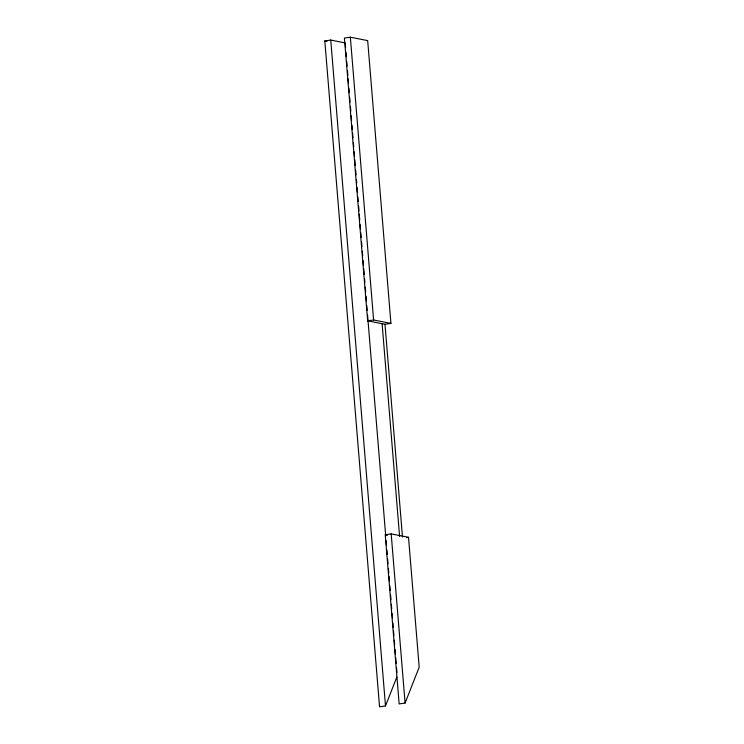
<?xml version="1.0" encoding="UTF-8"?>
<svg xmlns="http://www.w3.org/2000/svg" width="744" height="744" viewBox="0 0 744 744"><rect width="100%" height="100%" fill="white"/><g stroke="black" fill="none" stroke-linecap="round" stroke-linejoin="round"><path stroke-width="1.12" d="M345.569 47.542L345.188 42.91L330.745 40.064L324.812 40.939L379.552 706.8L385.494 705.935L396.822 677.114M405.089 703.061L419.188 667.21L408.512 537.317L391.186 533.904L385.243 534.778L399.156 703.936L405.089 703.061L391.186 533.904M350.35 37.2L344.407 38.065L367.657 320.85L384.983 324.254L390.926 323.389L367.676 40.604L350.35 37.2L373.6 319.976L390.926 323.389M367.657 320.85L373.6 319.976M406.531 537.605L408.512 537.317M324.812 40.939L326.979 41.366M385.243 534.778L387.466 535.215M384.983 324.254L402.476 537.029M382.1 323.687L399.593 536.461M345.951 52.164L346.332 56.795M346.713 61.426L347.095 66.058M347.476 70.689L347.848 75.321M348.136 78.79L348.518 83.421M348.899 88.052L349.28 92.675M349.661 97.306L350.043 101.937M350.424 106.569L350.805 111.2M351.187 115.832L351.568 120.463M351.94 125.085L352.321 129.716M352.61 133.195L352.991 137.817M353.372 142.448L353.753 147.08M354.135 151.711L354.516 156.342M354.795 159.811L355.279 165.596M355.66 170.227L356.032 174.859M356.413 179.49L356.702 182.959M357.083 187.59L357.464 192.222M357.845 196.853L358.227 201.485M358.608 206.116L358.989 210.738M359.268 214.216L359.752 220.001M360.124 224.632L360.505 229.264M360.793 232.733L361.175 237.364M361.556 241.995L361.937 246.627M362.319 251.258L362.7 255.88M363.081 260.512L363.463 265.143M363.742 268.612L364.216 274.406M364.597 279.037L364.886 282.506M365.267 287.137L365.648 291.769M366.029 296.4L366.411 301.022M366.792 305.654L367.173 310.285M367.555 314.917L385.727 535.996M386.108 540.628L386.489 545.259M386.871 549.881L387.252 554.513M387.633 559.144L388.015 563.775M388.396 568.407L388.768 573.038M389.056 576.507L389.438 581.138M389.819 585.77L390.2 590.392M390.581 595.023L390.963 599.655M391.344 604.286L391.725 608.918M392.107 613.549L392.488 618.18M392.86 622.802L393.241 627.434M393.529 630.912L393.911 635.534M394.292 640.166L394.673 644.797M395.055 649.428L395.436 654.06M395.715 657.529L396.199 663.313M396.58 667.945L396.952 672.576M330.745 40.064L385.494 705.935"/></g></svg>
